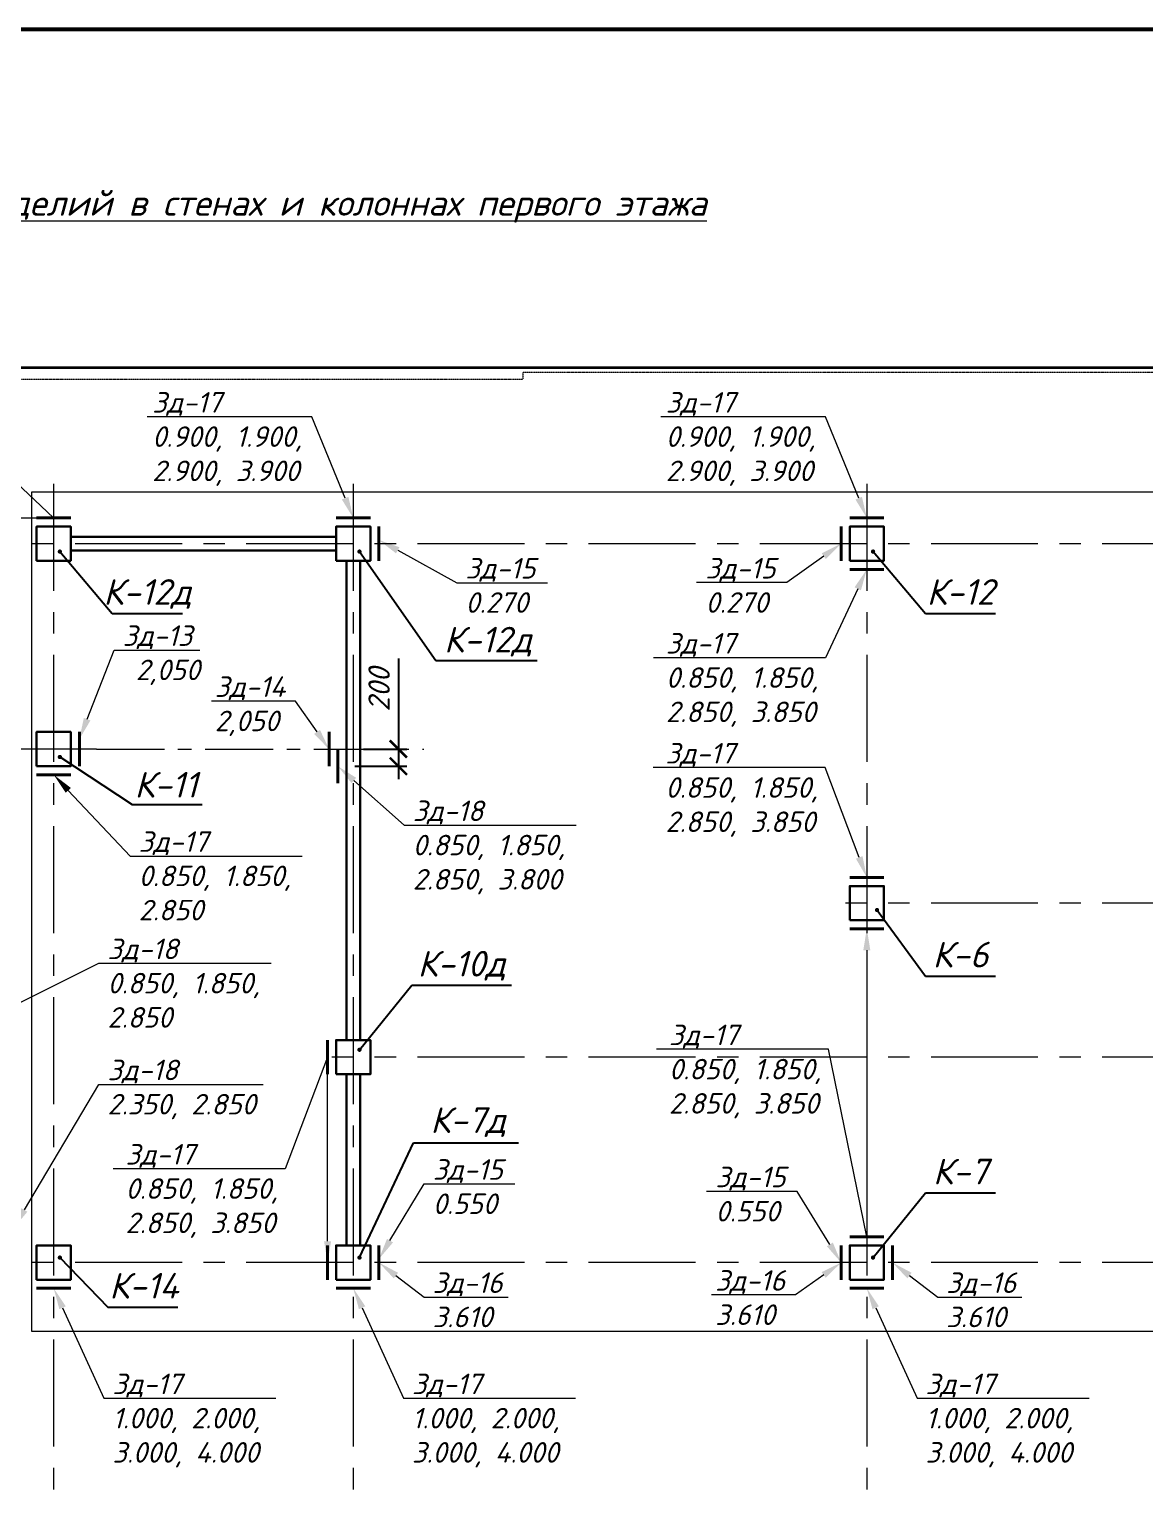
# Model space of a CAD drawing. Header units: millimetres. Extents: x -14920 to 775780, y -118968 to -4590.
# Drawn here: x 30365 to 43397, y -21689 to -4590 of the extents above; entities that cross this region are included whole.
import ezdxf
from ezdxf import colors
from ezdxf.entities.mleader import LeaderData, LeaderLine
from ezdxf.enums import TextEntityAlignment as Align
from ezdxf.math import Vec2, Vec3

# ---------------------------------------------------------------- set-up
doc = ezdxf.new("R2010")
doc.units = ezdxf.units.MM
doc.header["$PDMODE"] = 35
for name, pattern in [('CENTERX2', [4, 2.5, -0.5, 0.5, -0.5]), ('HIDDEN2', [4.7625, 3.175, -1.5875]), ('осевая', [50.8, 31.75, -6.35, 6.35, -6.35])]:
    doc.linetypes.add(name, pattern=pattern)
doc.layers.get('Defpoints').update_dxf_attribs({"color": 1, "lineweight": 0})
for name, color, linetype, lineweight in [('#Закл выноски и размеры', 7, 'Continuous', 13), ('#Закладные', 10, 'Continuous', 40), ('k_ Арм. Каркасы', 1, 'Continuous', 35), ('k_ Выноски', 7, 'Continuous', 13), ('k_ Осевая', 8, 'CENTERX2', 9), ('k_ Позиции', 1, 'Continuous', 13), ('Колонна', 84, 'Continuous', 30), ('Линия пунктир', 190, 'HIDDEN2', 9), ('Линия Тонкая', 86, 'Continuous', 9), ('Осевая', 251, 'осевая', 5)]:
    doc.layers.add(name, color=color, linetype=linetype, lineweight=lineweight)
doc.styles.get("Standard").update_dxf_attribs({"font": 'isocpeur.ttf'})
doc.styles.add('STEP PR', font='isocpeui.ttf')
doc.dimstyles.get("Standard").update_dxf_attribs({"dimtxt": 0.18, "dimasz": 0.18, "dimexe": 0.18, "dimexo": 0.0625, "dimgap": 0.09, "dimtad": 0, "dimtih": 1, "dimtoh": 1, "dimdec": 4, "dimzin": 0, "dimdsep": 46, "dimtxsty": 'Standard', "dimcen": 0.09, "dimadec": 0, "dimazin": 0, "dimtfac": 1, "dimtdec": 4, "dimtofl": 0, "dimtmove": 0, "dimatfit": 3, "dimfxl": 1, "dimtolj": 1, "dimtzin": 0, "dimarcsym": 0})
doc.dimstyles.new('STEP PR', dxfattribs={"dimscale": 100, "dimtxt": 2.5, "dimasz": 2, "dimexe": 1, "dimexo": 2, "dimgap": 1, "dimtad": 1, "dimdec": 4, "dimlfac": -1, "dimtxsty": 'STEP PR', "dimblk": 'ARCHTICK', "dimcen": 2, "dimdle": 1.5, "dimclrt": 1, "dimadec": 0, "dimazin": 0, "dimtfac": 1, "dimtdec": 4, "dimtmove": 1, "dimatfit": 3, "dimldrblk": 'DOTSMALL', "dimfxl": 1, "dimtolj": 1, "dimtzin": 0, "dimarcsym": 0})

# ---------------------------------------------------------------- blocks, each defined once
blk = doc.blocks.new('*U2241')
at = {"layer": 'k_ Осевая', "ltscale": 500}
for points in [[(30650, 15100), (30650, -3900)], [(34150, 15100), (34150, -3900)], [(40150, 15100), (40150, -3900)], [(72150, 14400), (23500, 14400)], [(31150, 12000), (-4500, 12000)], [(72150, 10200), (39900, 10200)], [(72150, 8400), (33900, 8400)], [(72150, 6000), (-4500, 6000)]]:
    blk.add_lwpolyline(points, dxfattribs=at)
blk = doc.blocks.new('*U2186')
blk.add_lwpolyline([(-200, -200), (200, -200), (200, 200), (-200, 200)], close=True)
blk = doc.blocks.new('*U2359')
for points in [[(30850, 14320), (33950, 14320), (33950, 14480), (30850, 14480)], [(34070, 14200), (34230, 14200), (34230, 8600), (34070, 8600)], [(34070, 8200), (34230, 8200), (34230, 6200), (34070, 6200)]]:
    blk.add_lwpolyline(points, close=True)
for p in [(30650, 14400), (34150, 14400), (40150, 14400), (30650, 12000), (40150, 10200), (34150, 8400), (30650, 6000), (34150, 6000), (40150, 6000)]:
    blk.add_blockref('*U2186', p)
blk = doc.blocks.new('_ArchTick')
at = {"color": 0, "linetype": 'ByBlock', "const_width": 0.15}
blk.add_lwpolyline([(-0.5, -0.5), (0.5, 0.5)], dxfattribs=at)
blk = doc.blocks.new('*D2171')
at = {"layer": '#Закл выноски и размеры', "color": 0, "lineweight": -2, "transparency": 16777216}
for p, q in [((34677, -11940), (34677, -13000)), ((34677, -12850), (34677, -13350)), ((34270, -13000), (34777, -13000)), ((34170, -13200), (34777, -13200))]:
    blk.add_line(p, q, dxfattribs=at)
at = {"layer": 'Defpoints', "color": 0, "transparency": 16777216}
for p in [(34070, -13000), (33970, -13200), (34677, -13200)]:
    blk.add_point(p, dxfattribs=at)
at = {"layer": '#Закл выноски и размеры', "color": 0, "lineweight": -2, "transparency": 16777216, "xscale": 200, "yscale": 200, "zscale": 200}
for p, rotation in [((34677, -13000), 90), ((34677, -13200), 270)]:
    blk.add_blockref('_ArchTick', p, dxfattribs=dict(at, rotation=rotation))
at = {"layer": '#Закл выноски и размеры', "color": 1, "transparency": 16777216, "insert": (34452, -12306), "char_height": 250, "attachment_point": 5, "rotation": 90, "style": 'STEP PR'}
blk.add_mtext('\\A1;200', dxfattribs=at)
blk = doc.blocks.new('_DotSmall')
at = {"color": 0, "linetype": 'ByBlock', "const_width": 0.5}
blk.add_lwpolyline([(-0.0625, 0, 1), (0.0625, 0, 1)], format="xyb", close=True, dxfattribs=at)
blk = doc.blocks.new('REINFORCED_CONCRETE')

msp = doc.modelspace()

# ---------------------------------------------------------------- linework, layer by layer
at = {"layer": '#Закл выноски и размеры', "color": 3, "lineweight": 53}
msp.add_lwpolyline([(-13310.32841, -4589.58305), (113120.39807, -4589.58305), (113120.39807, -95368.08044), (-13310.32841, -95368.08044)], close=True, dxfattribs=at)
at = {"layer": '#Закладные'}
for points in [[(30450, -10300), (30850, -10300)], [(33950, -10300), (34350, -10300)], [(39950, -10300), (40350, -10300)], [(39950, -10900), (40350, -10900)], [(30950, -12800), (30950, -13200)], [(33870, -12800), (33870, -13200)], [(33970, -13000), (33970, -13400)], [(30450, -13300), (30850, -13300)], [(39950, -14500), (40350, -14500)], [(39950, -15100), (40350, -15100)], [(33850, -16400), (33850, -16800)], [(33850, -18800), (33850, -19200)], [(39950, -18700), (40350, -18700)], [(30450, -19300), (30850, -19300)], [(33950, -19300), (34350, -19300)], [(39950, -19300), (40350, -19300)]]:
    msp.add_lwpolyline(points, dxfattribs=at)
at = {"layer": '#Закладные', "color": 5}
for points in [[(34450, -10400), (34450, -10800)], [(39850, -10400), (39850, -10800)], [(34450, -18800), (34450, -19200)], [(39850, -18800), (39850, -19200)], [(40450, -18800), (40450, -19200)]]:
    msp.add_lwpolyline(points, dxfattribs=at)
for points in [[(39950, -10800), (40350, -10800)], [(34070, -13000), (34070, -13400)]]:
    msp.add_lwpolyline(points)
at = {"layer": 'k_ Арм. Каркасы'}
msp.add_lwpolyline([(-14920, -17207.72487), (-14920, -12970), (-3100, -11300), (14900, -11000), (22500, -8540), (68500, -8540), (74340, -10100)], dxfattribs=at)
at = {"layer": 'Линия пунктир'}
msp.add_lwpolyline([(68130, -8260), (62130, -8260), (62130, -8400), (54130, -8400), (54130, -8600), (36130, -8600), (36130, -8680), (22690, -8680), (15040, -11130), (-740, -11380)], dxfattribs=at)
at = {"layer": 'Линия Тонкая'}
msp.add_lwpolyline([(61050, -19800), (61050, -25600), (68250, -25600), (68250, -10000), (30390, -10000), (30390, -19800)], close=True, dxfattribs=at)
at = {"layer": 'Осевая', "ltscale": 25}
msp.add_lwpolyline([(31150, -13000), (34975.12565, -13000)], dxfattribs=at)

# ---------------------------------------------------------------- block references
at = {"layer": '#Закл выноски и размеры'}
msp.add_blockref('*U2241', (0, -25000), dxfattribs=at)
at = {"layer": 'k_ Позиции'}
ref = msp.add_blockref('REINFORCED_CONCRETE', (31744.25958, -11414.22775), dxfattribs=dict(at, xscale=100, yscale=100, zscale=100))
ref.add_attrib('POSITION', 'К-12д', dxfattribs={"layer": '0', "color": 0, "linetype": 'ByBlock', "height": 300, "style": 'STEP PR', "flags": 2}).set_placement((31744.25958, -11314.22775), align=Align.CENTER)
ref = msp.add_blockref('REINFORCED_CONCRETE', (41244.25958, -11414.22775), dxfattribs=dict(at, xscale=100, yscale=100, zscale=100))
ref.add_attrib('POSITION', 'К-12', dxfattribs={"layer": '0', "color": 0, "linetype": 'ByBlock', "height": 300, "style": 'STEP PR', "flags": 2}).set_placement((41244.25958, -11314.22775), align=Align.CENTER)
ref = msp.add_blockref('REINFORCED_CONCRETE', (35723.80712, -11971.13255), dxfattribs=dict(at, xscale=100, yscale=100, zscale=100))
ref.add_attrib('POSITION', 'К-12д', dxfattribs={"layer": '0', "color": 0, "linetype": 'ByBlock', "height": 300, "style": 'STEP PR', "flags": 2}).set_placement((35723.80712, -11871.13255), align=Align.CENTER)
ref = msp.add_blockref('REINFORCED_CONCRETE', (31961.76952, -13666.7097), dxfattribs=dict(at, xscale=100, yscale=100, zscale=100))
ref.add_attrib('POSITION', 'К-11', dxfattribs={"layer": '0', "color": 0, "linetype": 'ByBlock', "height": 300, "style": 'STEP PR', "flags": 2}).set_placement((31961.76952, -13566.7097), align=Align.CENTER)
ref = msp.add_blockref('REINFORCED_CONCRETE', (35415.89741, -15757.65543), dxfattribs=dict(at, xscale=100, yscale=100, zscale=100))
ref.add_attrib('POSITION', 'К-10д', dxfattribs={"layer": '0', "color": 0, "linetype": 'ByBlock', "height": 300, "style": 'STEP PR', "flags": 2}).set_placement((35415.89741, -15657.65543), align=Align.CENTER)
ref = msp.add_blockref('REINFORCED_CONCRETE', (41244.25958, -15651.43693), dxfattribs=dict(at, xscale=100, yscale=100, zscale=100))
ref.add_attrib('POSITION', 'К-6', dxfattribs={"layer": '0', "color": 0, "linetype": 'ByBlock', "height": 300, "style": 'STEP PR', "flags": 2}).set_placement((41244.25958, -15551.43693), align=Align.CENTER)
ref = msp.add_blockref('REINFORCED_CONCRETE', (35492.00127, -17585.12144), dxfattribs=dict(at, xscale=100, yscale=100, zscale=100))
ref.add_attrib('POSITION', 'К-7д', dxfattribs={"layer": '0', "color": 0, "linetype": 'ByBlock', "height": 300, "style": 'STEP PR', "flags": 2}).set_placement((35492.00127, -17485.12144), align=Align.CENTER)
ref = msp.add_blockref('REINFORCED_CONCRETE', (41244.25958, -18185.77225), dxfattribs=dict(at, xscale=100, yscale=100, zscale=100))
ref.add_attrib('POSITION', 'К-7', dxfattribs={"layer": '0', "color": 0, "linetype": 'ByBlock', "height": 300, "style": 'STEP PR', "flags": 2}).set_placement((41244.25958, -18085.77225), align=Align.CENTER)
ref = msp.add_blockref('REINFORCED_CONCRETE', (31704.04854, -19520.25034), dxfattribs=dict(at, xscale=100, yscale=100, zscale=100))
ref.add_attrib('POSITION', 'К-14', dxfattribs={"layer": '0', "color": 0, "linetype": 'ByBlock', "height": 300, "style": 'STEP PR', "flags": 2}).set_placement((31704.04854, -19420.25034), align=Align.CENTER)
at = {"layer": 'Колонна'}
msp.add_blockref('*U2359', (0, -25000), dxfattribs=at)

# ---------------------------------------------------------------- texts
at = {"layer": 'k_ Выноски', "insert": (30914.77825, -6658.64223), "char_height": 300, "width": 16678.1913301, "attachment_point": 5, "line_spacing_factor": 1.5, "style": 'STEP PR'}
msp.add_mtext('\\A1;{\\fISOCPEUR|b1|i1|c204|p34;\\LСхема расположения закладных изделий в стенах и колоннах первого этажа}', dxfattribs=at)

# ---------------------------------------------------------------- dimensions: what is measured, and where the dimension line sits
at = {"layer": '#Закл выноски и размеры'}
dim = msp.add_linear_dim(base=(34677.23458, -13200), p1=(34070, -13000), p2=(33970, -13200), angle=90, dimstyle='STEP PR', dxfattribs=at)
dim.commit()
dim.dimension.update_dxf_attribs({"geometry": '*D2171', "text_midpoint": (34674.16327, -12305.82115), "dimtype": 160})

# ---------------------------------------------------------------- leaders
ml = msp.add_multileader_mtext('Standard', dxfattribs=at)
ml.set_content('Зд-17\\P0.900, 1.900,\\P2.900', color=256, style='STEP PR')
ml.set_leader_properties(color=256, linetype='ByLayer', lineweight=-1)
ml.build(insert=Vec2(0, 0))
ml.multileader.update_dxf_attribs({"text_left_attachment_type": 6, "text_right_attachment_type": 6, "dogleg_length": 0, "arrow_head_size": 250})
ctx = ml.context
ctx.base_point, ctx.char_height, ctx.arrow_head_size, ctx.landing_gap_size, ctx.plane_origin = Vec3(27406.25194, -9072.98397), 240, 250, 100, Vec3(38822.73046, -15098.9099)
ctx.left_attachment, ctx.right_attachment = 6, 6
notes = []
notes.append((ctx, [(1, (1, 1, 0), (29350.7974, -9072.98397), (-1, 0), 0, [(1, [(30000, -10300), (30650, -10300)], 0, [])])]))
ctx.mtext.insert, ctx.mtext.rotation, ctx.mtext.width, ctx.mtext.defined_height, ctx.mtext.flow_direction = Vec3(27506.25194, -8784.98397), 6.2831853072, 1806.1469698, 1007.64079, 5
ml = msp.add_multileader_mtext('Standard', dxfattribs=at)
ml.set_content('Зд-17\\P0.900, 1.900,\\P2.900, 3.900', color=256, style='STEP PR')
ml.set_leader_properties(color=256, linetype='ByLayer', lineweight=-1)
ml.build(insert=Vec2(0, 0))
ml.multileader.update_dxf_attribs({"text_left_attachment_type": 6, "text_right_attachment_type": 6, "dogleg_length": 0, "arrow_head_size": 250})
ctx = ml.context
ctx.base_point, ctx.char_height, ctx.arrow_head_size, ctx.landing_gap_size, ctx.plane_origin = Vec3(31701.31586, -9116.94665), 240, 250, 100, Vec3(43138.15801, -15142.87258)
ctx.left_attachment, ctx.right_attachment = 6, 6
notes.append((ctx, [(1, (1, 1, 0), (33666.22496, -9116.94665), (-1, 0), 0, [(0, [(34150, -10300)], 0, [])])]))
ctx.mtext.insert, ctx.mtext.rotation, ctx.mtext.width, ctx.mtext.defined_height, ctx.mtext.flow_direction = Vec3(31801.31586, -8828.94665), 6.2831853072, 1806.1469698, 1007.64079, 5
ml = msp.add_multileader_mtext('Standard', dxfattribs=at)
ml.set_content('Зд-17\\P0.900, 1.900,\\P2.900, 3.900', color=256, style='STEP PR')
ml.set_leader_properties(color=256, linetype='ByLayer', lineweight=-1)
ml.build(insert=Vec2(0, 0))
ml.multileader.update_dxf_attribs({"text_left_attachment_type": 6, "text_right_attachment_type": 6, "dogleg_length": 0, "arrow_head_size": 250})
ctx = ml.context
ctx.base_point, ctx.char_height, ctx.arrow_head_size, ctx.landing_gap_size, ctx.plane_origin = Vec3(37701.31586, -9116.94665), 240, 250, 100, Vec3(49138.15801, -15142.87258)
ctx.left_attachment, ctx.right_attachment = 6, 6
notes.append((ctx, [(1, (1, 1, 0), (39666.22496, -9116.94665), (-1, 0), 0, [(0, [(40150, -10300)], 0, [])])]))
ctx.mtext.insert, ctx.mtext.rotation, ctx.mtext.width, ctx.mtext.defined_height, ctx.mtext.flow_direction = Vec3(37801.31586, -8828.94665), 6.2831853072, 1806.1469698, 1007.64079, 5
at = {"layer": '#Закл выноски и размеры', "color": 5}
ml = msp.add_multileader_mtext('Standard', dxfattribs=at)
ml.set_content('Зд-15 \\P0.270', color=5, style='STEP PR')
ml.set_leader_properties(color=256, linetype='ByLayer', lineweight=-1)
ml.build(insert=Vec2(0, 0))
ml.multileader.update_dxf_attribs({"text_left_attachment_type": 6, "text_right_attachment_type": 6, "dogleg_length": 0, "arrow_head_size": 250})
ctx = ml.context
ctx.base_point, ctx.char_height, ctx.arrow_head_size, ctx.landing_gap_size, ctx.plane_origin = Vec3(35360.7137, -11055.64442), 240, 250, 100, Vec3(51679.54958, -17292.49537)
ctx.left_attachment, ctx.right_attachment = 6, 6
notes.append((ctx, [(0, (1, 1, 0), (35360.7137, -11055.64442), (1, 0), 0, [(1, [(34450, -10557.37803)], 0, [])])]))
ctx.mtext.insert, ctx.mtext.rotation, ctx.mtext.width, ctx.mtext.defined_height, ctx.mtext.flow_direction = Vec3(35460.7137, -10767.64442), 6.2831853072, 1973.9242303, 1630.07263, 5
ml = msp.add_multileader_mtext('Standard', dxfattribs=at)
ml.set_content('Зд-15 \\P0.270', color=5, style='STEP PR')
ml.set_leader_properties(color=256, linetype='ByLayer', lineweight=-1)
ml.build(insert=Vec2(0, 0))
ml.multileader.update_dxf_attribs({"text_left_attachment_type": 6, "text_right_attachment_type": 6, "dogleg_length": 0, "arrow_head_size": 250})
ctx = ml.context
ctx.base_point, ctx.char_height, ctx.arrow_head_size, ctx.landing_gap_size, ctx.plane_origin = Vec3(38165.67819, -11054.97435), 240, 250, 100, Vec3(54374.15861, -17418.62184)
ctx.left_attachment, ctx.right_attachment = 6, 6
notes.append((ctx, [(1, (1, 1, 0), (39217.49638, -11054.97435), (-1, 0), 0, [(1, [(39850, -10600)], 0, [])])]))
ctx.mtext.insert, ctx.mtext.rotation, ctx.mtext.width, ctx.mtext.defined_height, ctx.mtext.flow_direction = Vec3(38265.67819, -10766.97435), 6.2831853072, 2052.8217688, 859.52144, 5
at = {"layer": '#Закл выноски и размеры'}
ml = msp.add_multileader_mtext('Standard', dxfattribs=at)
ml.set_content('Зд-17\\P0.850, 1.850,\\P2.850, 3.850', color=256, style='STEP PR')
ml.set_leader_properties(color=256, linetype='ByLayer', lineweight=-1)
ml.build(insert=Vec2(0, 0))
ml.multileader.update_dxf_attribs({"text_left_attachment_type": 6, "text_right_attachment_type": 6, "dogleg_length": 0, "arrow_head_size": 250})
ctx = ml.context
ctx.base_point, ctx.char_height, ctx.arrow_head_size, ctx.landing_gap_size, ctx.plane_origin = Vec3(37703.62681, -11932.52022), 240, 250, 100, Vec3(56040.80891, -19558.93401)
ctx.left_attachment, ctx.right_attachment = 6, 6
notes.append((ctx, [(1, (1, 1, 0), (39668.5359, -11932.52022), (-1, 0), 0, [(0, [(40150, -10900)], 0, [])])]))
ctx.mtext.insert, ctx.mtext.rotation, ctx.mtext.width, ctx.mtext.flow_direction = Vec3(37803.62681, -11644.52022), 6.2831853072, 2679.7530317, 5
ml = msp.add_multileader_mtext('Standard', dxfattribs=at)
ml.set_content('Зд-13\\P 2,050', color=256, style='STEP PR')
ml.set_leader_properties(color=256, linetype='ByLayer', lineweight=-1)
ml.build(insert=Vec2(0, 0))
ml.multileader.update_dxf_attribs({"text_left_attachment_type": 6, "text_right_attachment_type": 6, "dogleg_length": 0, "arrow_head_size": 250})
ctx = ml.context
ctx.base_point, ctx.char_height, ctx.arrow_head_size, ctx.landing_gap_size, ctx.plane_origin = Vec3(31356.64682, -11842.63524), 240, 250, 100, Vec3(49302.04717, -19619.34085)
ctx.left_attachment, ctx.right_attachment = 6, 6
notes.append((ctx, [(0, (1, 1, 0), (31356.64682, -11842.63524), (1, 0), 0, [(0, [(30950, -12884.14129)], 0, [])])]))
ctx.mtext.insert, ctx.mtext.rotation, ctx.mtext.width, ctx.mtext.flow_direction = Vec3(31456.64682, -11554.63524), 6.2831853072, 2679.7530317, 5
ml = msp.add_multileader_mtext('Standard', dxfattribs=at)
ml.set_content('Зд-14\\P2,050', color=256, style='STEP PR')
ml.set_leader_properties(color=256, linetype='ByLayer', lineweight=-1)
ml.build(insert=Vec2(0, 0))
ml.multileader.update_dxf_attribs({"text_left_attachment_type": 6, "text_right_attachment_type": 6, "dogleg_length": 0, "arrow_head_size": 250})
ctx = ml.context
ctx.base_point, ctx.char_height, ctx.arrow_head_size, ctx.landing_gap_size, ctx.plane_origin = Vec3(32432.46391, -12438.87379), 240, 250, 100, Vec3(50816.81651, -19623.55798)
ctx.left_attachment, ctx.right_attachment = 6, 6
notes.append((ctx, [(1, (1, 1, 0), (33476.64573, -12438.87379), (-1, 0), 0, [(0, [(33870, -13004.21714)], 0, [])])]))
ctx.mtext.insert, ctx.mtext.rotation, ctx.mtext.width, ctx.mtext.flow_direction = Vec3(32532.46391, -12150.87379), 6.2831853072, 2679.7530317, 5
ml = msp.add_multileader_mtext('Standard', dxfattribs=at)
ml.set_content('Зд-17\\P0.850, 1.850,\\P2.850, 3.850', color=256, style='STEP PR')
ml.set_leader_properties(color=256, linetype='ByLayer', lineweight=-1)
ml.build(insert=Vec2(0, 0))
ml.multileader.update_dxf_attribs({"text_left_attachment_type": 6, "text_right_attachment_type": 6, "dogleg_length": 0, "arrow_head_size": 250})
ctx = ml.context
ctx.base_point, ctx.char_height, ctx.arrow_head_size, ctx.landing_gap_size, ctx.plane_origin = Vec3(37698.02958, -13216.92226), 240, 250, 100, Vec3(55993.66994, -21254.98987)
ctx.left_attachment, ctx.right_attachment = 6, 6
notes.append((ctx, [(1, (1, 1, 0), (39662.93867, -13216.92226), (-1, 0), 0, [(0, [(40150, -14500)], 0, [])])]))
ctx.mtext.insert, ctx.mtext.rotation, ctx.mtext.width, ctx.mtext.flow_direction = Vec3(37798.02958, -12928.92226), 6.2831853072, 2679.7530317, 5
ml = msp.add_multileader_mtext('Standard', dxfattribs=at)
ml.set_content('Зд-17\\P0.850, 1.850,\\P2.850', color=256, style='STEP PR')
ml.set_leader_properties(color=256, linetype='ByLayer', lineweight=-1)
ml.build(insert=Vec2(0, 0))
ml.multileader.update_dxf_attribs({"text_left_attachment_type": 6, "text_right_attachment_type": 6, "dogleg_length": 0, "arrow_head_size": 250})
ctx = ml.context
ctx.base_point, ctx.char_height, ctx.arrow_head_size, ctx.landing_gap_size, ctx.plane_origin = Vec3(31543.04289, -14249.37739), 240, 250, 100, Vec3(49302.04717, -22140.53657)
ctx.left_attachment, ctx.right_attachment = 6, 6
notes.append((ctx, [(0, (1, 1, 0), (31543.04289, -14249.37739), (1, 0), 0, [(0, [(30650, -13300)], 0, [])])]))
ctx.mtext.insert, ctx.mtext.rotation, ctx.mtext.width, ctx.mtext.flow_direction = Vec3(31643.04289, -13961.37739), 6.2831853072, 2679.7530317, 5
ml = msp.add_multileader_mtext('Standard', dxfattribs=at)
ml.set_content('Зд-18\\P0.850, 1.850,\\P2.850, 3.800', color=256, style='STEP PR')
ml.set_leader_properties(color=256, linetype='ByLayer', lineweight=-1)
ml.build(insert=Vec2(0, 0))
ml.multileader.update_dxf_attribs({"text_left_attachment_type": 6, "text_right_attachment_type": 6, "dogleg_length": 0, "arrow_head_size": 250})
ctx = ml.context
ctx.base_point, ctx.char_height, ctx.arrow_head_size, ctx.landing_gap_size, ctx.plane_origin = Vec3(34745.04148, -13889.36811), 240, 250, 100, Vec3(53041.6994, -20339.90675)
ctx.left_attachment, ctx.right_attachment = 6, 6
notes.append((ctx, [(0, (1, 1, 0), (34745.04148, -13889.36811), (1, 0), 0, [(0, [(33970, -13200)], 0, [])])]))
ctx.mtext.insert, ctx.mtext.rotation, ctx.mtext.width, ctx.mtext.flow_direction = Vec3(34845.04148, -13601.36811), 6.2831853072, 2679.7530317, 5
ml = msp.add_multileader_mtext('Standard', dxfattribs=at)
ml.set_content('Зд-18\\P0.850, 1.850,\\P2.850', color=256, style='STEP PR')
ml.set_leader_properties(color=256, linetype='ByLayer', lineweight=-1)
ml.build(insert=Vec2(0, 0))
ml.multileader.update_dxf_attribs({"text_left_attachment_type": 6, "text_right_attachment_type": 6, "dogleg_length": 0, "arrow_head_size": 250})
ctx = ml.context
ctx.base_point, ctx.char_height, ctx.arrow_head_size, ctx.landing_gap_size, ctx.plane_origin = Vec3(31179.37029, -15502.87633), 240, 250, 100, Vec3(49887.59382, -22232.12652)
ctx.left_attachment, ctx.right_attachment = 6, 6
notes.append((ctx, [(0, (1, 1, 0), (31179.37029, -15502.87633), (1, 0), 0, [(2, [(30180, -13400), (30180, -16000)], 0, [])])]))
ctx.mtext.insert, ctx.mtext.rotation, ctx.mtext.width, ctx.mtext.flow_direction = Vec3(31279.37029, -15214.87633), 6.2831853072, 2679.7530317, 5
ml = msp.add_multileader_mtext('Standard', dxfattribs=at)
ml.set_content('Зд-17\\P0.850, 1.850,\\P2.850, 3.850', color=256, style='STEP PR')
ml.set_leader_properties(color=256, linetype='ByLayer', lineweight=-1)
ml.build(insert=Vec2(0, 0))
ml.multileader.update_dxf_attribs({"text_left_attachment_type": 6, "text_right_attachment_type": 6, "dogleg_length": 0, "arrow_head_size": 250})
ctx = ml.context
ctx.base_point, ctx.char_height, ctx.arrow_head_size, ctx.landing_gap_size, ctx.plane_origin = Vec3(37738.8124, -16507.56349), 240, 250, 100, Vec3(56040.80891, -23758.93401)
ctx.left_attachment, ctx.right_attachment = 6, 6
notes.append((ctx, [(1, (1, 1, 0), (39703.72149, -16507.56349), (-1, 0), 0, [(1, [(40150, -15100), (40150, -18700)], 0, [])])]))
ctx.mtext.insert, ctx.mtext.rotation, ctx.mtext.width, ctx.mtext.flow_direction = Vec3(37838.8124, -16219.56349), 6.2831853072, 2679.7530317, 5
ml = msp.add_multileader_mtext('Standard', dxfattribs=at)
ml.set_content('Зд-18\\P2.350, 2.850', color=256, style='STEP PR')
ml.set_leader_properties(color=256, linetype='ByLayer', lineweight=-1)
ml.build(insert=Vec2(0, 0))
ml.multileader.update_dxf_attribs({"text_left_attachment_type": 6, "text_right_attachment_type": 6, "dogleg_length": 0, "arrow_head_size": 250})
ctx = ml.context
ctx.base_point, ctx.char_height, ctx.arrow_head_size, ctx.landing_gap_size, ctx.plane_origin = Vec3(31179.37029, -16917.30913), 240, 250, 100, Vec3(49887.59382, -23398.97098)
ctx.left_attachment, ctx.right_attachment = 6, 6
notes.append((ctx, [(0, (1, 1, 0), (31179.37029, -16917.30913), (1, 0), 0, [(2, [(30180, -18600)], 0, [])])]))
ctx.mtext.insert, ctx.mtext.rotation, ctx.mtext.width, ctx.mtext.flow_direction = Vec3(31279.37029, -16629.30913), 6.2831853072, 2679.7530317, 5
ml = msp.add_multileader_mtext('Standard', dxfattribs=at)
ml.set_content('Зд-17\\P0.850, 1.850,\\P2.850, 3.850', color=256, style='STEP PR')
ml.set_leader_properties(color=256, linetype='ByLayer', lineweight=-1)
ml.build(insert=Vec2(0, 0))
ml.multileader.update_dxf_attribs({"text_left_attachment_type": 6, "text_right_attachment_type": 6, "dogleg_length": 0, "arrow_head_size": 250})
ctx = ml.context
ctx.base_point, ctx.char_height, ctx.arrow_head_size, ctx.landing_gap_size, ctx.plane_origin = Vec3(31389.9807, -17903.27702), 240, 250, 100, Vec3(47786.79136, -25614.06205)
ctx.left_attachment, ctx.right_attachment = 6, 6
notes.append((ctx, [(1, (1, 1, 0), (33354.88979, -17903.27702), (-1, 0), 0, [(0, [(33850, -19000), (33850, -16600)], 0, [])])]))
ctx.mtext.insert, ctx.mtext.rotation, ctx.mtext.width, ctx.mtext.defined_height, ctx.mtext.flow_direction = Vec3(31489.9807, -17615.27702), 6.2831853072, 1973.9242303, 1630.07263, 5
at = {"layer": '#Закл выноски и размеры', "color": 5}
ml = msp.add_multileader_mtext('Standard', dxfattribs=at)
ml.set_content('Зд-15 \\P0.550', color=5, style='STEP PR')
ml.set_leader_properties(color=256, linetype='ByLayer', lineweight=-1)
ml.build(insert=Vec2(0, 0))
ml.multileader.update_dxf_attribs({"text_left_attachment_type": 6, "text_right_attachment_type": 6, "dogleg_length": 0, "arrow_head_size": 250})
ctx = ml.context
ctx.base_point, ctx.char_height, ctx.arrow_head_size, ctx.landing_gap_size, ctx.plane_origin = Vec3(34979.98409, -18080.21366), 240, 250, 100, Vec3(51679.54958, -25692.49537)
ctx.left_attachment, ctx.right_attachment = 6, 6
notes.append((ctx, [(0, (1, 1, 0), (34979.98409, -18080.21366), (1, 0), 0, [(1, [(34450, -18957.37803)], 0, [])])]))
ctx.mtext.insert, ctx.mtext.rotation, ctx.mtext.width, ctx.mtext.defined_height, ctx.mtext.flow_direction = Vec3(35079.98409, -17792.21366), 6.2831853072, 1973.9242303, 1630.07263, 5
ml = msp.add_multileader_mtext('Standard', dxfattribs=at)
ml.set_content('Зд-15 \\P0.550', color=5, style='STEP PR')
ml.set_leader_properties(color=256, linetype='ByLayer', lineweight=-1)
ml.build(insert=Vec2(0, 0))
ml.multileader.update_dxf_attribs({"text_left_attachment_type": 6, "text_right_attachment_type": 6, "dogleg_length": 0, "arrow_head_size": 250})
ctx = ml.context
ctx.base_point, ctx.char_height, ctx.arrow_head_size, ctx.landing_gap_size, ctx.plane_origin = Vec3(38282.75238, -18167.77284), 240, 250, 100, Vec3(54374.15861, -25818.62184)
ctx.left_attachment, ctx.right_attachment = 6, 6
notes.append((ctx, [(1, (1, 1, 0), (39334.57056, -18167.77284), (-1, 0), 0, [(1, [(39850, -19000)], 0, [])])]))
ctx.mtext.insert, ctx.mtext.rotation, ctx.mtext.width, ctx.mtext.defined_height, ctx.mtext.flow_direction = Vec3(38382.75238, -17879.77284), 6.2831853072, 2052.8217688, 859.52144, 5
ml = msp.add_multileader_mtext('Standard', dxfattribs=at)
ml.set_content('Зд-16\\P3.610', color=5, style='STEP PR')
ml.set_leader_properties(color=256, linetype='ByLayer', lineweight=-1)
ml.build(insert=Vec2(0, 0))
ml.multileader.update_dxf_attribs({"text_left_attachment_type": 6, "text_right_attachment_type": 6, "dogleg_length": 0, "arrow_head_size": 250})
ctx = ml.context
ctx.base_point, ctx.char_height, ctx.arrow_head_size, ctx.landing_gap_size, ctx.plane_origin = Vec3(34977.88007, -19402.94963), 240, 250, 100, Vec3(51627.33266, -27483.10681)
ctx.left_attachment, ctx.right_attachment = 6, 6
notes.append((ctx, [(0, (1, 1, 0), (34977.88007, -19402.94963), (1, 0), 0, [(1, [(34450, -19000)], 0, [])])]))
ctx.mtext.insert, ctx.mtext.rotation, ctx.mtext.width, ctx.mtext.defined_height, ctx.mtext.flow_direction = Vec3(35077.88007, -19114.94963), 6.2831853072, 1973.9242303, 1630.07263, 5
ml = msp.add_multileader_mtext('Standard', dxfattribs=at)
ml.set_content('Зд-16\\P3.610', color=5, style='STEP PR')
ml.set_leader_properties(color=256, linetype='ByLayer', lineweight=-1)
ml.build(insert=Vec2(0, 0))
ml.multileader.update_dxf_attribs({"text_left_attachment_type": 6, "text_right_attachment_type": 6, "dogleg_length": 0, "arrow_head_size": 250})
ctx = ml.context
ctx.base_point, ctx.char_height, ctx.arrow_head_size, ctx.landing_gap_size, ctx.plane_origin = Vec3(38278.74231, -19376.67298), 240, 250, 100, Vec3(54598.6324, -27440.23562)
ctx.left_attachment, ctx.right_attachment = 6, 6
notes.append((ctx, [(1, (1, 1, 0), (39318.01504, -19376.67298), (-1, 0), 0, [(1, [(39850, -19000)], 0, [])])]))
ctx.mtext.insert, ctx.mtext.rotation, ctx.mtext.width, ctx.mtext.defined_height, ctx.mtext.flow_direction = Vec3(38378.74231, -19088.67298), 6.2831853072, 1973.9242303, 722.06146, 5
ml = msp.add_multileader_mtext('Standard', dxfattribs=at)
ml.set_content('Зд-16\\P3.610', color=5, style='STEP PR')
ml.set_leader_properties(color=256, linetype='ByLayer', lineweight=-1)
ml.build(insert=Vec2(0, 0))
ml.multileader.update_dxf_attribs({"text_left_attachment_type": 6, "text_right_attachment_type": 6, "dogleg_length": 0, "arrow_head_size": 250})
ctx = ml.context
ctx.base_point, ctx.char_height, ctx.arrow_head_size, ctx.landing_gap_size, ctx.plane_origin = Vec3(40977.88007, -19402.94963), 240, 250, 100, Vec3(57627.33266, -27483.10681)
ctx.left_attachment, ctx.right_attachment = 6, 6
notes.append((ctx, [(0, (1, 1, 0), (40977.88007, -19402.94963), (1, 0), 0, [(1, [(40450, -19000)], 0, [])])]))
ctx.mtext.insert, ctx.mtext.rotation, ctx.mtext.width, ctx.mtext.defined_height, ctx.mtext.flow_direction = Vec3(41077.88007, -19114.94963), 6.2831853072, 1973.9242303, 1630.07263, 5
at = {"layer": '#Закл выноски и размеры'}
ml = msp.add_multileader_mtext('Standard', dxfattribs=at)
ml.set_content('Зд-17\\P1.000, 2.000,\\P3.000, 4.000', color=256, style='STEP PR')
ml.set_leader_properties(color=256, linetype='ByLayer', lineweight=-1)
ml.build(insert=Vec2(0, 0))
ml.multileader.update_dxf_attribs({"text_left_attachment_type": 6, "text_right_attachment_type": 6, "dogleg_length": 0, "arrow_head_size": 250})
ctx = ml.context
ctx.base_point, ctx.char_height, ctx.arrow_head_size, ctx.landing_gap_size, ctx.plane_origin = Vec3(31236.54796, -20585.28305), 240, 250, 100, Vec3(47773.02469, -27976.09266)
ctx.left_attachment, ctx.right_attachment = 6, 6
notes.append((ctx, [(0, (1, 1, 0), (31236.54796, -20585.28305), (1, 0), 0, [(1, [(30650, -19300)], 0, [])])]))
ctx.mtext.insert, ctx.mtext.rotation, ctx.mtext.width, ctx.mtext.defined_height, ctx.mtext.flow_direction = Vec3(31336.54796, -20297.28305), 6.2831853072, 1973.9242303, 1630.07263, 5
ml = msp.add_multileader_mtext('Standard', dxfattribs=at)
ml.set_content('Зд-17\\P1.000, 2.000,\\P3.000, 4.000', color=256, style='STEP PR')
ml.set_leader_properties(color=256, linetype='ByLayer', lineweight=-1)
ml.build(insert=Vec2(0, 0))
ml.multileader.update_dxf_attribs({"text_left_attachment_type": 6, "text_right_attachment_type": 6, "dogleg_length": 0, "arrow_head_size": 250})
ctx = ml.context
ctx.base_point, ctx.char_height, ctx.arrow_head_size, ctx.landing_gap_size, ctx.plane_origin = Vec3(34736.54796, -20585.28305), 240, 250, 100, Vec3(51273.02469, -27976.09266)
ctx.left_attachment, ctx.right_attachment = 6, 6
notes.append((ctx, [(0, (1, 1, 0), (34736.54796, -20585.28305), (1, 0), 0, [(1, [(34150, -19300)], 0, [])])]))
ctx.mtext.insert, ctx.mtext.rotation, ctx.mtext.width, ctx.mtext.defined_height, ctx.mtext.flow_direction = Vec3(34836.54796, -20297.28305), 6.2831853072, 1973.9242303, 1630.07263, 5
ml = msp.add_multileader_mtext('Standard', dxfattribs=at)
ml.set_content('Зд-17\\P1.000, 2.000,\\P3.000, 4.000', color=256, style='STEP PR')
ml.set_leader_properties(color=256, linetype='ByLayer', lineweight=-1)
ml.build(insert=Vec2(0, 0))
ml.multileader.update_dxf_attribs({"text_left_attachment_type": 6, "text_right_attachment_type": 6, "dogleg_length": 0, "arrow_head_size": 250})
ctx = ml.context
ctx.base_point, ctx.char_height, ctx.arrow_head_size, ctx.landing_gap_size, ctx.plane_origin = Vec3(40736.54796, -20585.28305), 240, 250, 100, Vec3(57273.02469, -27976.09266)
ctx.left_attachment, ctx.right_attachment = 6, 6
notes.append((ctx, [(0, (1, 1, 0), (40736.54796, -20585.28305), (1, 0), 0, [(1, [(40150, -19300)], 0, [])])]))
ctx.mtext.insert, ctx.mtext.rotation, ctx.mtext.width, ctx.mtext.defined_height, ctx.mtext.flow_direction = Vec3(40836.54796, -20297.28305), 6.2831853072, 1973.9242303, 1630.07263, 5
at = {"layer": 'k_ Выноски', "ltscale": 100}
for points in [[(30722.6867, -10692.37223), (31334.83162, -11414.22775), (32153.68753, -11414.22775)], [(34222.6867, -10692.37223), (35114.33822, -11966.87037), (36297.91257, -11966.87037)], [(40222.6867, -10692.37223), (40834.83162, -11414.22775), (41653.68753, -11414.22775)], [(30722.6867, -13092.37223), (31565.19942, -13646.21109), (32384.05533, -13646.21109)], [(40269.22835, -14880.42147), (40834.83162, -15651.43693), (41653.68753, -15651.43693)], [(34222.6867, -16513.37505), (34834.83162, -15757.65543), (35996.96319, -15757.65543)], [(34222.6867, -18941.49187), (34853.28334, -17601.76457), (36080.06426, -17601.76457)], [(40222.6867, -18941.49187), (40834.83162, -18185.77225), (41653.68753, -18185.77225)], [(30722.6867, -18941.49187), (31281.97551, -19522.52809), (32100.83142, -19522.52809)]]:
    msp.add_leader(points, dimstyle='Standard', override={"dimscale": 100, "dimtxt": 2.5, "dimasz": 2, "dimexe": 1, "dimexo": 2, "dimgap": 0.7, "dimtih": 0, "dimtoh": 0, "dimlfac": -1, "dimzin": 8, "dimcen": 2, "dimdle": 1, "dimclrt": 1, "dimadec": 4, "dimtmove": 1, "dimldrblk": 'DotSmall', "dimfxl": 100}, dxfattribs=at)
for ctx, leaders in notes:
    for number, flags, end, landing, length, lines in leaders:
        leader = LeaderData()
        leader.index, (leader.has_last_leader_line, leader.has_dogleg_vector, leader.attachment_direction) = number, flags
        leader.last_leader_point, leader.dogleg_vector, leader.dogleg_length = Vec3(end), Vec3(landing), length
        for number, points, colour, breaks in lines:
            line = LeaderLine()
            line.index, line.vertices, line.color, line.breaks = number, Vec3.list(points), colors.encode_raw_color(colour), breaks
            leader.lines.append(line)
        ctx.leaders.append(leader)

doc.saveas('drawing.dxf')
